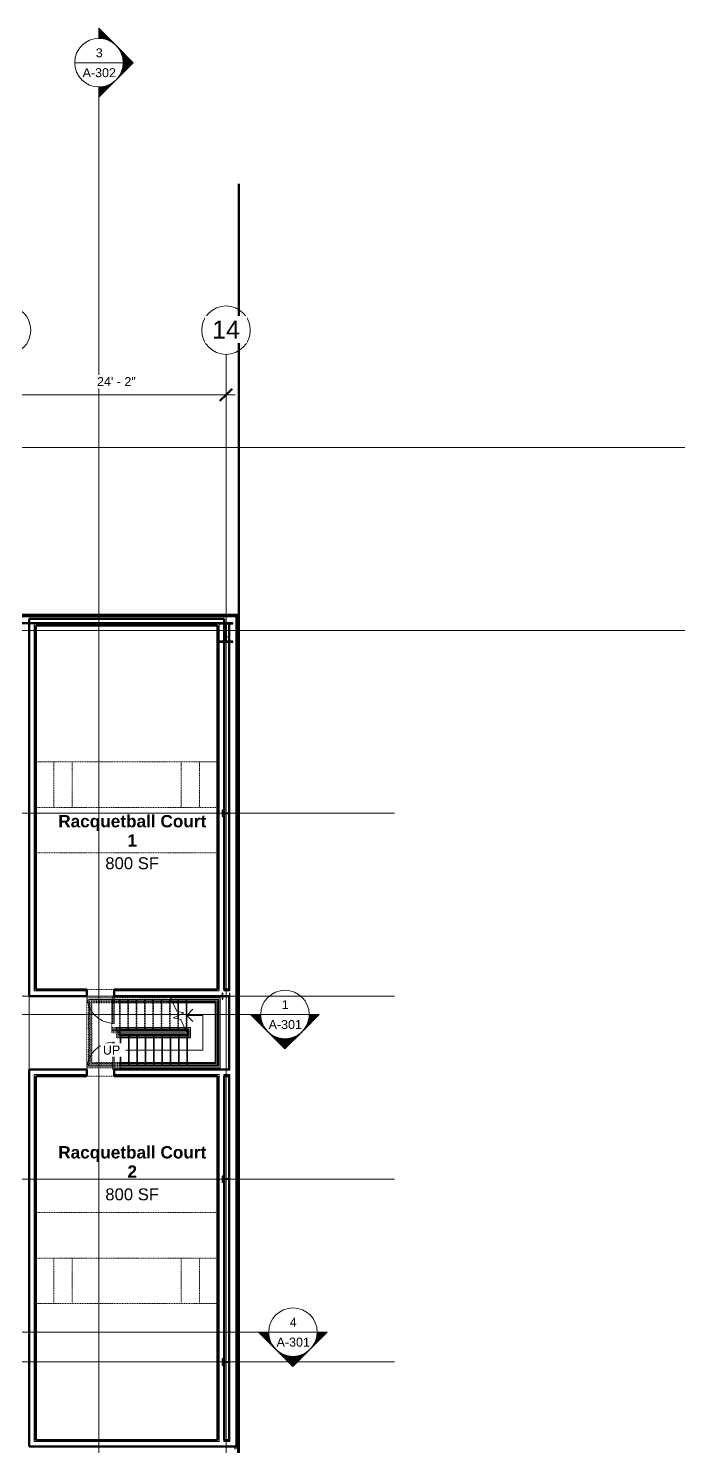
# Model space of a CAD drawing. Header units: inches. Extents: x 21806 to 26875, y -23174 to -20350.
# Drawn here: x 26010 to 26875, y -22220 to -20350 of the extents above; entities that cross this region are included whole.
import ezdxf

# ---------------------------------------------------------------- set-up
doc = ezdxf.new("R2010")
doc.units = ezdxf.units.IN
doc.header["$MEASUREMENT"] = 0
for name, pattern in [('Dash 1_16_', [0.125, 0.0625, -0.0625]), ('Grid Line 1_2_', [0.875, 0.5, -0.125, 0.125, -0.125]), ('Hidden', [0.28125, 0.1875, -0.09375]), ('Overhead 1_16_', [0.101562, 0.0625, -0.039062])]:
    doc.linetypes.add(name, pattern=pattern)
for name, color, linetype, lineweight in [('A-ANNO-DIMS', 211, 'Continuous', 9), ('A-ANNO-DIMS-128', 211, 'Continuous', 9), ('A-DOOR', 31, 'Continuous', 13), ('A-FLOR', 192, 'Continuous', 13), ('A-FLOR-HRAL', 11, 'Continuous', 9), ('A-FLOR-HRAL-MBND', 5, 'Overhead 1_16_', 9), ('A-FUTURE', 90, 'Dash 1_16_', 9), ('A-GLAZ-CWMG', 51, 'Continuous', 9), ('A-PROP-SBCK', 71, 'Hidden', 50), ('A-WALL', 113, 'Continuous', 13), ('A-WALL-PATT', 111, 'Continuous', 50), ('C-BLDG-PADS', 91, 'Continuous', 9), ('G-ANNO-SYMB', 111, 'Continuous', 9), ('L-SITE-WALL', 31, 'Continuous', 13), ('M-AREA-IDEN', 171, 'Continuous', 9), ('S-COLS', 52, 'Continuous', 9), ('S-GRID', 1, 'Continuous', 9), ('S-GRID-IDEN', 1, 'Continuous', 9), ('S-STRS', 31, 'Continuous', 9), ('S-STRS-ANNO', 31, 'Continuous', 9), ('S-STRS-IDEN', 31, 'Continuous', 9), ('S-STRS-MBND', 31, 'Overhead 1_16_', 9)]:
    doc.layers.add(name, color=color, linetype=linetype, lineweight=lineweight)
doc.styles.add('Arial', font='arial.ttf', dxfattribs={"height": 11.802395})
doc.styles.add('Arial_1', font='arial.ttf', dxfattribs={"height": 23.60479})
doc.styles.add('Arial_2', font='arial.ttf', dxfattribs={"height": 15.736527})
doc.styles.add('Arial_B_1', font='arialbd.ttf', dxfattribs={"height": 16.236099})
doc.dimstyles.new('Linear_-_3_32__Arial', dxfattribs={"dimscale": 12, "dimtxt": 12, "dimasz": 1.333333, "dimexe": 1, "dimexo": 0.666667, "dimgap": 0.666667, "dimtad": 1, "dimdec": 0, "dimzin": 1, "dimdsep": 46, "dimlunit": 4, "dimtxsty": 'Arial', "dimblk1": 'OBLIQUE', "dimblk2": 'OBLIQUE', "dimsah": 1, "dimcen": 0.09, "dimdle": 1, "dimazin": 0, "dimtfac": 1, "dimtdec": 4, "dimtix": 1, "dimtmove": 0, "dimatfit": 3, "dimfxl": 1, "dimtvp": 1, "dimtfill": 1, "dimfrac": 2, "dimtolj": 1, "dimtzin": 0, "dimarcsym": 2})
pattern_1 = [(45, (0, 0), (-12.6713535, 12.6713535), []), (45, (0, 19.2), (-12.6713535, 12.6713535), [])]
pattern_2 = [(0, (0, 0), (0, 16), []), (90, (0, 0), (-16, 1e-15), [])]

# ---------------------------------------------------------------- blocks, each defined once
blk = doc.blocks.new('Railing - Railing-908046-First Floor Plan')
at = {"layer": 'A-FLOR-HRAL'}
for p, q in [((26219.8, -21678.1), (26220.3, -21678.1)), ((26219.8, -21678.1), (26220.3, -21678.1)), ((26219.8, -21678.1), (26220.3, -21678.1)), ((26219.8, -21678.1), (26220.3, -21678.1)), ((26219.8, -21678.1), (26220.3, -21678.1)), ((26219.8, -21678.1), (26220.3, -21678.1)), ((26219.8, -21678.1), (26220.3, -21678.1)), ((26220.3, -21678.1), (26220.3, -21677.6))]:
    blk.add_line(p, q, dxfattribs=at)
at = {"layer": 'A-FLOR-HRAL-MBND'}
for p, q in [((26119.8, -21672.1), (26119.8, -21671.1)), ((26220.3, -21671.1), (26119.8, -21671.1)), ((26119.8, -21672.1), (26119.8, -21671.1)), ((26220.3, -21671.1), (26119.8, -21671.1)), ((26119.8, -21672.1), (26119.8, -21671.1)), ((26220.3, -21671.1), (26119.8, -21671.1)), ((26119.8, -21672.1), (26119.8, -21671.1)), ((26220.3, -21671.1), (26119.8, -21671.1)), ((26119.8, -21672.1), (26119.8, -21671.1)), ((26220.3, -21671.1), (26119.8, -21671.1)), ((26119.8, -21672.1), (26119.8, -21671.1)), ((26220.3, -21671.1), (26119.8, -21671.1)), ((26119.8, -21672.1), (26119.8, -21671.1)), ((26220.3, -21671.1), (26119.8, -21671.1)), ((26219.3, -21672.1), (26119.8, -21672.1)), ((26219.3, -21672.1), (26119.8, -21672.1)), ((26219.3, -21672.1), (26119.8, -21672.1)), ((26219.3, -21672.1), (26119.8, -21672.1)), ((26219.3, -21672.1), (26119.8, -21672.1)), ((26219.3, -21672.1), (26119.8, -21672.1)), ((26219.3, -21672.1), (26119.8, -21672.1)), ((26129.3, -21671.1), (26129.3, -21678.1)), ((26130.8, -21671.1), (26129.3, -21671.1)), ((26129.3, -21671.1), (26129.3, -21678.1)), ((26130.8, -21671.1), (26129.3, -21671.1)), ((26129.3, -21671.1), (26129.3, -21678.1)), ((26130.8, -21671.1), (26129.3, -21671.1)), ((26129.3, -21671.1), (26129.3, -21678.1)), ((26130.8, -21671.1), (26129.3, -21671.1)), ((26129.3, -21671.1), (26129.3, -21678.1)), ((26130.8, -21671.1), (26129.3, -21671.1)), ((26129.3, -21671.1), (26129.3, -21678.1)), ((26130.8, -21671.1), (26129.3, -21671.1)), ((26129.3, -21671.1), (26129.3, -21678.1)), ((26130.8, -21671.1), (26129.3, -21671.1)), ((26129.3, -21678.1), (26218.8, -21678.1)), ((26129.3, -21678.1), (26218.8, -21678.1)), ((26129.3, -21678.1), (26218.8, -21678.1)), ((26129.3, -21678.1), (26218.8, -21678.1)), ((26129.3, -21678.1), (26218.8, -21678.1)), ((26129.3, -21678.1), (26218.8, -21678.1)), ((26129.3, -21678.1), (26218.8, -21678.1)), ((26130.3, -21672.1), (26130.3, -21677.1)), ((26217.6, -21672.1), (26130.3, -21672.1)), ((26130.3, -21672.1), (26130.3, -21677.1)), ((26217.6, -21672.1), (26130.3, -21672.1)), ((26130.3, -21672.1), (26130.3, -21677.1)), ((26217.6, -21672.1), (26130.3, -21672.1)), ((26130.3, -21672.1), (26130.3, -21677.1)), ((26217.6, -21672.1), (26130.3, -21672.1)), ((26130.3, -21672.1), (26130.3, -21677.1)), ((26217.6, -21672.1), (26130.3, -21672.1)), ((26130.3, -21672.1), (26130.3, -21677.1)), ((26217.6, -21672.1), (26130.3, -21672.1)), ((26130.3, -21672.1), (26130.3, -21677.1)), ((26217.6, -21672.1), (26130.3, -21672.1)), ((26130.3, -21677.1), (26219.3, -21677.1)), ((26130.3, -21677.1), (26219.3, -21677.1)), ((26130.3, -21677.1), (26219.3, -21677.1)), ((26130.3, -21677.1), (26219.3, -21677.1)), ((26130.3, -21677.1), (26219.3, -21677.1)), ((26130.3, -21677.1), (26219.3, -21677.1)), ((26130.3, -21677.1), (26219.3, -21677.1)), ((26217.1, -21671.1), (26130.8, -21671.1)), ((26217.1, -21671.1), (26130.8, -21671.1)), ((26217.1, -21671.1), (26130.8, -21671.1)), ((26217.1, -21671.1), (26130.8, -21671.1)), ((26217.1, -21671.1), (26130.8, -21671.1)), ((26217.1, -21671.1), (26130.8, -21671.1)), ((26217.1, -21671.1), (26130.8, -21671.1)), ((26218.8, -21678.1), (26220.3, -21678.1)), ((26218.8, -21678.1), (26220.3, -21678.1)), ((26218.8, -21678.1), (26220.3, -21678.1)), ((26218.8, -21678.1), (26220.3, -21678.1)), ((26218.8, -21678.1), (26220.3, -21678.1)), ((26218.8, -21678.1), (26220.3, -21678.1)), ((26218.8, -21678.1), (26220.3, -21678.1)), ((26219.3, -21677.1), (26219.3, -21672.1)), ((26219.3, -21677.1), (26219.3, -21672.1)), ((26219.3, -21677.1), (26219.3, -21672.1)), ((26219.3, -21677.1), (26219.3, -21672.1)), ((26219.3, -21677.1), (26219.3, -21672.1)), ((26219.3, -21677.1), (26219.3, -21672.1)), ((26219.3, -21677.1), (26219.3, -21672.1)), ((26220.3, -21678.1), (26220.3, -21671.1)), ((26220.3, -21678.1), (26220.3, -21671.1)), ((26220.3, -21678.1), (26220.3, -21671.1)), ((26220.3, -21678.1), (26220.3, -21671.1)), ((26220.3, -21678.1), (26220.3, -21671.1)), ((26220.3, -21678.1), (26220.3, -21671.1)), ((26220.3, -21678.1), (26220.3, -21671.1))]:
    blk.add_line(p, q, dxfattribs=at)
blk = doc.blocks.new('Top Rail Type - Top Rail_Internal_-908111-First Floor Plan')
at = {"layer": 'A-FLOR-HRAL', "linetype": 'Overhead 1_16_'}
for p, q in [((26089, -21630.8), (26089, -21718.3)), ((26130.8, -21630.8), (26089, -21630.8)), ((26090.5, -21632.3), (26090.5, -21716.8)), ((26130.8, -21632.3), (26090.5, -21632.3)), ((26119.8, -21632.3), (26119.8, -21630.8)), ((26229.8, -21630.8), (26119.8, -21630.8)), ((26229.8, -21632.3), (26119.8, -21632.3)), ((26198.4, -21630.8), (26130.8, -21630.8)), ((26199.1, -21632.3), (26130.8, -21632.3)), ((26260.5, -21630.8), (26229.8, -21630.8)), ((26259, -21632.3), (26229.8, -21632.3)), ((26259, -21716.8), (26259, -21632.3)), ((26260.5, -21718.3), (26260.5, -21630.8)), ((26090.5, -21716.8), (26119.8, -21716.8)), ((26119.8, -21716.8), (26218.8, -21716.8)), ((26218.8, -21716.8), (26259, -21716.8)), ((26089, -21718.3), (26119.8, -21718.3)), ((26119.8, -21718.3), (26218.8, -21718.3)), ((26218.8, -21718.3), (26260.5, -21718.3))]:
    blk.add_line(p, q, dxfattribs=at)
at = {"layer": 'A-FLOR-HRAL'}
for p, q in [((26198.4, -21630.8), (26199.1, -21632.3)), ((26229.8, -21630.8), (26198.4, -21630.8)), ((26229.8, -21632.3), (26199.1, -21632.3)), ((26260.5, -21630.8), (26229.8, -21630.8)), ((26259, -21632.3), (26229.8, -21632.3)), ((26259, -21716.8), (26259, -21632.3)), ((26260.5, -21718.3), (26260.5, -21630.8)), ((26130.8, -21716.8), (26130.8, -21718.3)), ((26130.8, -21716.8), (26218.8, -21716.8)), ((26218.8, -21716.8), (26259, -21716.8)), ((26130.8, -21718.3), (26218.8, -21718.3)), ((26218.8, -21718.3), (26260.5, -21718.3))]:
    blk.add_line(p, q, dxfattribs=at)
blk = doc.blocks.new('Top Rail Type - Top Rail_Internal_-908134-First Floor Plan')
at = {"layer": 'A-FLOR-HRAL', "linetype": 'Overhead 1_16_'}
for p, q in [((26119.8, -21672.3), (26119.8, -21670.8)), ((26220.5, -21670.8), (26119.8, -21670.8)), ((26219, -21672.3), (26119.8, -21672.3)), ((26130.5, -21671.6), (26129, -21671.6)), ((26129, -21671.6), (26129, -21678.3)), ((26129, -21678.3), (26219.8, -21678.3)), ((26129.8, -21672.3), (26129.8, -21670.8)), ((26217, -21670.8), (26129.8, -21670.8)), ((26217.7, -21672.3), (26129.8, -21672.3)), ((26130.5, -21671.6), (26130.5, -21676.8)), ((26130.5, -21676.8), (26219.8, -21676.8)), ((26219, -21677.6), (26219, -21672.3)), ((26219, -21677.6), (26220.5, -21677.6)), ((26219.8, -21676.8), (26219.8, -21678.3)), ((26220.5, -21677.6), (26220.5, -21670.8))]:
    blk.add_line(p, q, dxfattribs=at)
at = {"layer": 'A-FLOR-HRAL'}
for p, q in [((26130.8, -21676.8), (26130.8, -21678.3)), ((26130.8, -21676.8), (26219.8, -21676.8)), ((26130.8, -21678.3), (26219.8, -21678.3)), ((26217, -21670.8), (26217.7, -21672.3)), ((26220.5, -21670.8), (26217, -21670.8)), ((26219, -21672.3), (26217.7, -21672.3)), ((26219, -21676.8), (26219, -21672.3)), ((26219.8, -21676.8), (26219.8, -21678.3)), ((26219.8, -21677.6), (26220.5, -21677.6)), ((26220.5, -21677.6), (26220.5, -21670.8))]:
    blk.add_line(p, q, dxfattribs=at)
blk = doc.blocks.new('Handrail Type - Handrail_Internal_-908197-First Floor Plan')
at = {"layer": 'A-FLOR-HRAL', "linetype": 'Overhead 1_16_'}
for p, q in [((26092, -21633.8), (26092, -21715.3)), ((26130.8, -21633.8), (26092, -21633.8)), ((26093.5, -21635.3), (26093.5, -21713.8)), ((26130.8, -21635.3), (26093.5, -21635.3)), ((26119.8, -21635.3), (26119.8, -21633.8)), ((26229.8, -21633.8), (26119.8, -21633.8)), ((26229.8, -21635.3), (26119.8, -21635.3)), ((26199.8, -21633.8), (26130.8, -21633.8)), ((26200.5, -21635.3), (26130.8, -21635.3)), ((26257.5, -21633.8), (26229.8, -21633.8)), ((26256, -21635.3), (26229.8, -21635.3)), ((26256, -21713.8), (26256, -21635.3)), ((26257.5, -21715.3), (26257.5, -21633.8)), ((26092, -21715.3), (26119.8, -21715.3)), ((26093.5, -21713.8), (26119.8, -21713.8)), ((26119.8, -21713.8), (26218.8, -21713.8)), ((26119.8, -21715.3), (26218.8, -21715.3)), ((26218.8, -21713.8), (26256, -21713.8)), ((26218.8, -21715.3), (26257.5, -21715.3))]:
    blk.add_line(p, q, dxfattribs=at)
at = {"layer": 'A-FLOR-HRAL'}
for p, q in [((26199.8, -21633.8), (26200.5, -21635.3)), ((26229.8, -21633.8), (26199.8, -21633.8)), ((26229.8, -21635.3), (26200.5, -21635.3)), ((26257.5, -21633.8), (26229.8, -21633.8)), ((26256, -21635.3), (26229.8, -21635.3)), ((26256, -21713.8), (26256, -21635.3)), ((26257.5, -21715.3), (26257.5, -21633.8)), ((26130.8, -21713.8), (26130.8, -21715.3)), ((26130.8, -21713.8), (26218.8, -21713.8)), ((26130.8, -21715.3), (26218.8, -21715.3)), ((26218.8, -21713.8), (26256, -21713.8)), ((26218.8, -21715.3), (26257.5, -21715.3))]:
    blk.add_line(p, q, dxfattribs=at)
blk = doc.blocks.new('Handrail Type - Handrail_Internal_-908220-First Floor Plan')
at = {"layer": 'A-FLOR-HRAL', "linetype": 'Overhead 1_16_'}
for p, q in [((26119.8, -21669.3), (26119.8, -21667.8)), ((26223.5, -21667.8), (26119.8, -21667.8)), ((26222, -21669.3), (26119.8, -21669.3)), ((26126, -21667.8), (26126, -21681.3)), ((26130.8, -21667.8), (26126, -21667.8)), ((26127.5, -21669.3), (26127.5, -21679.8)), ((26130.8, -21669.3), (26127.5, -21669.3)), ((26127.5, -21679.8), (26218.8, -21679.8)), ((26215.6, -21667.8), (26130.8, -21667.8)), ((26216.3, -21669.3), (26130.8, -21669.3)), ((26218.8, -21679.8), (26222, -21679.8)), ((26222, -21679.8), (26222, -21669.3)), ((26223.5, -21681.3), (26223.5, -21667.8)), ((26126, -21681.3), (26218.8, -21681.3)), ((26218.8, -21681.3), (26223.5, -21681.3))]:
    blk.add_line(p, q, dxfattribs=at)
at = {"layer": 'A-FLOR-HRAL'}
for p, q in [((26130.8, -21679.8), (26130.8, -21681.3)), ((26130.8, -21679.8), (26218.8, -21679.8)), ((26215.6, -21667.8), (26216.3, -21669.3)), ((26223.5, -21667.8), (26215.6, -21667.8)), ((26222, -21669.3), (26216.3, -21669.3)), ((26218.8, -21679.8), (26222, -21679.8)), ((26222, -21679.8), (26222, -21669.3)), ((26223.5, -21681.3), (26223.5, -21667.8)), ((26130.8, -21681.3), (26218.8, -21681.3)), ((26218.8, -21681.3), (26223.5, -21681.3))]:
    blk.add_line(p, q, dxfattribs=at)
blk = doc.blocks.new('Single-Flush - 36_ x 80_-910115-First Floor Plan')
at = {"layer": 'A-DOOR', "lineweight": 20}
for p, q in [((16, 4.4), (16, 40.4)), ((18, 40.4), (16, 40.4)), ((18, 4.4), (18, 40.4)), ((18, 4.4), (16, 4.4))]:
    blk.add_line(p, q, dxfattribs=at)
at = {"layer": 'A-DOOR', "lineweight": 9}
blk.add_arc((18, 4.4), 36.1, 93.1789, 180, dxfattribs=at)
blk = doc.blocks.new('Single-Flush - 36_ x 80_-910144-First Floor Plan')
at = {"layer": 'A-DOOR', "lineweight": 20}
for p, q in [((16, -4.4), (16, -40.4)), ((18, -4.4), (16, -4.4)), ((18, -4.4), (18, -40.4)), ((18, -40.4), (16, -40.4))]:
    blk.add_line(p, q, dxfattribs=at)
at = {"layer": 'A-DOOR', "lineweight": 9}
blk.add_arc((18, -4.4), 36.1, 180, 266.8211, dxfattribs=at)
blk = doc.blocks.new('Rectangular Mullion - Profile_Polycarbonate_right-937188-First Floor Plan')
at = {"layer": 'A-GLAZ-CWMG', "lineweight": 20}
for p, q in [((0, 1.141125), (-3.622, 1.141125)), ((-3.622, 1.141125), (-3.622, 0.787125)), ((-3.622, 0.787125), (-3.372, 0.787125)), ((-3.5595, 0.849625), (-3.5595, 1.078625)), ((-3.5595, 1.078625), (-0.0625, 1.078625)), ((-3.372, 0.849625), (-3.5595, 0.849625)), ((-3.372, 0.787125), (-3.372, 0.849625)), ((-0.0625, 1.078625), (-0.0625, -0.922375)), ((0, -0.984875), (0, 1.141125)), ((-2.7715, -0.859875), (-2.834, -0.859875)), ((-2.834, -0.859875), (-2.834, -0.984875)), ((-2.834, -0.984875), (0, -0.984875)), ((-2.7715, -0.922375), (-2.7715, -0.859875)), ((-0.0625, -0.922375), (-2.7715, -0.922375))]:
    blk.add_line(p, q, dxfattribs=at)
blk = doc.blocks.new('Grid - Grid Head - Circle-14747-First Floor Plan')
at = {"layer": 'S-GRID-IDEN'}
blk.add_circle((0, 0), 0.25, dxfattribs=at)
blk = doc.blocks.new('Section - Section Head - Filled-1526-First Floor Plan')
at = {"layer": 'G-ANNO-SYMB'}
h = blk.add_hatch(color=256, dxfattribs=at)
edge = h.paths.add_edge_path(flags=0)
edge.add_line((-0.427, 0.177), (-0.25, 0.354))
edge.add_line((-0.25, 0.354), (-0.25, 0.25))
edge.add_arc((-0.25, 0), 0.25, 90, 135)
h = blk.add_hatch(color=256, dxfattribs=at)
edge = h.paths.add_edge_path(flags=0)
edge.add_arc((-0.25, 0), 0.25, 45, 90)
edge.add_line((-0.25, 0.25), (-0.25, 0.354))
edge.add_line((-0.25, 0.354), (-0.073, 0.177))
h = blk.add_hatch(color=256, dxfattribs=at)
edge = h.paths.add_edge_path(flags=0)
edge.add_arc((-0.25, 0), 0.25, 137.9216, 180)
edge.add_line((-0.5, 0), (-0.604, 0))
edge.add_line((-0.604, 0), (-0.436, 0.168))
h = blk.add_hatch(color=256, dxfattribs=at)
edge = h.paths.add_edge_path(flags=0)
edge.add_line((-0.064, 0.168), (0.104, 0))
edge.add_line((0.104, 0), (0, 0))
edge.add_arc((-0.25, 0), 0.25, 0, 42.0784)
for p, q in [((-0.25, 0.354), (-0.604, 0)), ((-0.25, 0.354), (-0.427, 0.177)), ((-0.25, 0.354), (0.104, 0)), ((-0.25, 0.25), (-0.25, 0.354)), ((-0.073, 0.177), (-0.25, 0.354)), ((-0.25, 0.354), (-0.25, 0.25)), ((-0.436, 0.168), (-0.604, 0)), ((0.104, 0), (-0.064, 0.168)), ((-0.604, 0), (-0.5, 0)), ((0, 0), (0.104, 0)), ((-0.5, 0), (-0.604, 0)), ((0, 0), (0.104, 0))]:
    blk.add_line(p, q, dxfattribs=at)
for start, end in [(360, 180), (137.9216, 180), (90, 135), (45, 90), (0, 42.0784), (180, 360)]:
    blk.add_arc((-0.25, 0), 0.25, start, end, dxfattribs=at)
blk = doc.blocks.new('DIMBLOCK13-First Floor Plan')
at = {"layer": 'A-ANNO-DIMS-128', "lineweight": 50}
for p, q in [((25980.9, -20833.2), (25972.9, -20841.2)), ((25980.9, -20833.2), (25988.9, -20825.2)), ((26270.4, -20833.2), (26262.4, -20841.2)), ((26270.4, -20833.2), (26278.4, -20825.2))]:
    blk.add_line(p, q, dxfattribs=at)
at = {"layer": 'A-ANNO-DIMS-128'}
for p, q in [((25980.9, -20829.8), (25980.9, -20845.2)), ((25980.9, -20833.2), (25980.9, -20829.8)), ((25980.9, -20833.2), (26282.4, -20833.2)), ((26270.4, -20829.8), (26270.4, -20845.2)), ((26270.4, -20833.2), (26270.4, -20829.8))]:
    blk.add_line(p, q, dxfattribs=at)
at = {"layer": 'A-ANNO-DIMS-128', "color": 0, "insert": (26100.2, -20809.8), "char_height": 11.8, "width": 61.145, "attachment_point": 1, "line_spacing_factor": 0.938532, "style": 'Arial', "bg_fill": 3, "box_fill_scale": 1.25, "bg_fill_color": 0, "bg_fill_transparency": 0}
blk.add_mtext('24\' - 2"', dxfattribs=at)
blk = doc.blocks.new('_Oblique')
at = {"color": 0, "linetype": 'ByBlock', "lineweight": -2}
blk.add_line((-0.5, -0.5), (0.5, 0.5), dxfattribs=at)

msp = doc.modelspace()

# ---------------------------------------------------------------- hatches: boundary and pattern name
at = {"layer": 'A-WALL-PATT', "lineweight": 9}
h = msp.add_hatch(dxfattribs=at)
h.set_pattern_fill('FP_12', color=256, style=0, pattern_type=2)
h.set_pattern_definition(pattern_2)
h.paths.add_polyline_path([(26283.3, -21125.8), (26283.3, -21124.8), (25981, -21124.8), (25981, -21125.8), (26277.4, -21125.8)], flags=0)
h = msp.add_hatch(dxfattribs=at)
h.set_pattern_fill('FP_12', color=256, style=0, pattern_type=2)
h.set_pattern_definition(pattern_2)
h.paths.add_polyline_path([(26284.3, -22220.4), (26284.3, -21124.8), (26283.3, -21124.8), (26283.3, -22220.4)], flags=0)
at = {"layer": 'S-COLS'}
h = msp.add_hatch(dxfattribs=at)
h.set_pattern_fill('FP_1', color=256, style=0, pattern_type=2)
h.set_pattern_definition(pattern_1)
h.paths.add_polyline_path([(26279.4, -21135.1), (26279.4, -21133.8), (26261.4, -21133.8), (26261.4, -21135.1), (26277.4, -21135.1)], flags=0)
h = msp.add_hatch(dxfattribs=at)
h.set_pattern_fill('FP_1', color=256, style=0, pattern_type=2)
h.set_pattern_definition(pattern_1)
h.paths.add_polyline_path([(26271, -21158), (26271, -21135.1), (26269.8, -21135.1), (26269.8, -21158)], flags=0)
h = msp.add_hatch(dxfattribs=at)
h.set_pattern_fill('FP_1', color=256, style=0, pattern_type=2)
h.set_pattern_definition(pattern_1)
h.paths.add_polyline_path([(26279.4, -21159.3), (26279.4, -21158), (26261.4, -21158), (26261.4, -21159.3)], flags=0)
h = msp.add_hatch(dxfattribs=at)
h.set_pattern_fill('FP_1', color=256, style=0, pattern_type=2)
h.set_pattern_definition(pattern_1)
h.paths.add_polyline_path([(26265.5, -21389), (26266, -21389), (26266, -21385.9), (26266.2, -21385.4), (26266.6, -21385.2), (26274.1, -21385.2), (26274.6, -21385.4), (26274.8, -21385.9), (26274.8, -21389), (26275.3, -21389), (26275.3, -21381.1), (26274.8, -21381.1), (26274.8, -21384.2), (26274.6, -21384.7), (26274.1, -21384.9), (26266.6, -21384.9), (26266.2, -21384.7), (26266, -21384.2), (26266, -21381.1), (26265.5, -21381.1)], flags=0)
h = msp.add_hatch(dxfattribs=at)
h.set_pattern_fill('FP_1', color=256, style=0, pattern_type=2)
h.set_pattern_definition(pattern_1)
h.paths.add_polyline_path([(26266, -21630.3), (26266, -21627.1), (26266.2, -21626.6), (26266.6, -21626.4), (26274.1, -21626.4), (26274.6, -21626.6), (26274.8, -21627.1), (26274.8, -21630.3), (26275.3, -21630.3), (26275.3, -21622.3), (26274.8, -21622.3), (26274.8, -21625.5), (26274.6, -21626), (26274.1, -21626.2), (26266.6, -21626.2), (26266.2, -21626), (26266, -21625.5), (26266, -21622.3), (26265.5, -21622.3), (26265.5, -21630.3)], flags=0)
h = msp.add_hatch(dxfattribs=at)
h.set_pattern_fill('FP_1', color=256, style=0, pattern_type=2)
h.set_pattern_definition(pattern_1)
h.paths.add_polyline_path([(26275.3, -21871.5), (26275.3, -21863.6), (26274.8, -21863.6), (26274.8, -21866.7), (26274.6, -21867.2), (26274.1, -21867.4), (26266.6, -21867.4), (26266.2, -21867.2), (26266, -21866.7), (26266, -21863.6), (26265.5, -21863.6), (26265.5, -21871.5), (26266, -21871.5), (26266, -21868.4), (26266.2, -21867.9), (26266.6, -21867.7), (26274.1, -21867.7), (26274.6, -21867.9), (26274.8, -21868.4), (26274.8, -21871.5)], flags=0)
h = msp.add_hatch(dxfattribs=at)
h.set_pattern_fill('FP_1', color=256, style=0, pattern_type=2)
h.set_pattern_definition(pattern_1)
h.paths.add_polyline_path([(26275.3, -22112.8), (26275.3, -22104.8), (26274.8, -22104.8), (26274.8, -22108), (26274.6, -22108.5), (26274.1, -22108.7), (26266.6, -22108.7), (26266.2, -22108.5), (26266, -22108), (26266, -22104.8), (26265.5, -22104.8), (26265.5, -22112.8), (26266, -22112.8), (26266, -22109.6), (26266.2, -22109.1), (26266.6, -22108.9), (26274.1, -22108.9), (26274.6, -22109.1), (26274.8, -22109.6), (26274.8, -22112.8)], flags=0)

# ---------------------------------------------------------------- linework, layer by layer
at = {"layer": 'A-FLOR'}
msp.add_line((26010.6, -21722.9), (26010.6, -21626.2), dxfattribs=at)
at = {"layer": 'A-FUTURE'}
for p, q in [((26019.4, -21317.4), (26259.4, -21317.4)), ((26043.4, -21317.4), (26043.4, -21377.4)), ((26067.4, -21317.4), (26067.4, -21377.4)), ((26211.4, -21317.4), (26211.4, -21377.4)), ((26235.4, -21317.4), (26235.4, -21377.4)), ((26259.4, -21377.4), (26019.4, -21377.4)), ((26259.4, -21437.4), (26019.4, -21437.4)), ((26123, -21617.4), (26087, -21617.4)), ((26123, -21731.7), (26087, -21731.7)), ((26259.4, -21911.7), (26019.4, -21911.7)), ((26259.4, -21971.7), (26019.4, -21971.7)), ((26043.4, -22031.7), (26043.4, -21971.7)), ((26067.4, -22031.7), (26067.4, -21971.7)), ((26211.4, -22031.7), (26211.4, -21971.7)), ((26235.4, -22031.7), (26235.4, -21971.7)), ((26019.4, -22031.7), (26259.4, -22031.7))]:
    msp.add_line(p, q, dxfattribs=at)
at = {"layer": 'A-PROP-SBCK'}
msp.add_line((26287.5, -20555), (26287.5, -23034), dxfattribs=at)
at = {"layer": 'A-WALL'}
for p, q in [((25981, -21124.8), (26284.3, -21124.8)), ((25981, -21125.8), (26283.3, -21125.8)), ((25981, -21133.8), (26275.3, -21133.8)), ((26011.4, -21625.4), (26011.4, -21129.4)), ((26267.4, -21129.4), (26011.4, -21129.4)), ((26017.4, -21619.4), (26017.4, -21135.4)), ((26261.4, -21135.4), (26017.4, -21135.4)), ((26261.4, -21135.4), (26261.4, -21619.4)), ((26267.4, -21129.4), (26267.4, -21619.4)), ((26275.3, -21619.4), (26275.3, -21133.8)), ((26283.3, -22220.4), (26283.3, -21125.8)), ((26284.3, -22220.4), (26284.3, -21124.8)), ((26017.4, -21619.4), (26087, -21619.4)), ((26123, -21619.4), (26261.4, -21619.4)), ((26267.4, -21619.4), (26275.3, -21619.4)), ((26268.1, -21619.4), (26268.1, -21617.4)), ((26274.6, -21619.4), (26274.6, -21617.4)), ((26011.4, -21625.4), (26087, -21625.4)), ((26123, -21625.4), (26275.3, -21625.4)), ((26275.3, -21626.2), (26274.6, -21626.2)), ((26275.3, -21722.9), (26275.3, -21625.4)), ((26011.4, -21723.7), (26087, -21723.7)), ((26011.4, -21723.7), (26011.4, -22219.7)), ((26017.4, -21729.7), (26087, -21729.7)), ((26017.4, -21729.7), (26017.4, -22213.7)), ((26123, -21723.7), (26275.3, -21723.7)), ((26123, -21729.7), (26261.4, -21729.7)), ((26261.4, -22213.7), (26261.4, -21729.7)), ((26267.4, -21729.7), (26275.3, -21729.7)), ((26267.4, -22213.7), (26267.4, -21729.7)), ((26268.1, -21731.7), (26268.1, -21729.7)), ((26275.3, -21722.9), (26274.6, -21722.9)), ((26274.6, -21731.7), (26274.6, -21729.7)), ((26275.3, -21723.7), (26275.3, -21722.9)), ((26275.3, -22213.7), (26275.3, -21729.7)), ((26275.3, -22219.7), (26011.4, -22219.7)), ((26261.4, -22213.7), (26017.4, -22213.7)), ((26275.3, -22213.7), (26267.4, -22213.7)), ((26268.1, -22211.7), (26268.1, -22213.7)), ((26274.6, -22213.7), (26274.6, -22211.7)), ((26275.3, -22220.4), (26275.3, -22219.7))]:
    msp.add_line(p, q, dxfattribs=at)
at = {"layer": 'A-WALL', "lineweight": 50}
for p, q in [((26010.6, -21128.7), (26010.6, -21626.2)), ((26268.1, -21128.7), (26010.6, -21128.7)), ((26019.4, -21617.4), (26019.4, -21137.4)), ((26019.4, -21137.4), (26259.4, -21137.4)), ((26259.4, -21137.4), (26259.4, -21617.4)), ((26268.1, -21617.4), (26268.1, -21128.7)), ((26087, -21617.4), (26019.4, -21617.4)), ((26087, -21626.2), (26087, -21617.4)), ((26259.4, -21617.4), (26123, -21617.4)), ((26123, -21617.4), (26123, -21626.2)), ((26274.6, -21617.4), (26268.1, -21617.4)), ((26010.6, -21626.2), (26087, -21626.2)), ((26123, -21626.2), (26274.6, -21626.2)), ((26087, -21722.9), (26010.6, -21722.9)), ((26010.6, -21722.9), (26010.6, -22220.4)), ((26019.4, -21731.7), (26087, -21731.7)), ((26019.4, -22211.7), (26019.4, -21731.7)), ((26087, -21731.7), (26087, -21722.9)), ((26274.6, -21722.9), (26123, -21722.9)), ((26123, -21722.9), (26123, -21731.7)), ((26123, -21731.7), (26259.4, -21731.7)), ((26259.4, -21731.7), (26259.4, -22211.7)), ((26268.1, -21731.7), (26274.6, -21731.7)), ((26268.1, -22211.7), (26268.1, -21731.7)), ((26010.6, -22220.4), (26274.6, -22220.4)), ((26259.4, -22211.7), (26019.4, -22211.7)), ((26274.6, -22211.7), (26268.1, -22211.7))]:
    msp.add_line(p, q, dxfattribs=at)
at = {"layer": 'C-BLDG-PADS'}
msp.add_line((26285.4, -22687.9), (26285.4, -22220.4), dxfattribs=at)
at = {"layer": 'G-ANNO-SYMB'}
for p, q in [((26070.8, -20395.1), (26134.8, -20395.1)), ((26316.2, -21650.5), (21817.6, -21650.5)), ((26316.2, -21650.5), (26380.2, -21650.5)), ((26326.7, -22069.4), (21851, -22069.4)), ((26326.7, -22069.4), (26390.7, -22069.4))]:
    msp.add_line(p, q, dxfattribs=at)
at = {"layer": 'L-SITE-WALL', "lineweight": 50}
for p, q in [((26285.8, -21123.3), (25981, -21123.3)), ((25981, -21134.4), (26274.6, -21134.4)), ((26274.6, -21134.4), (26274.6, -21617.4)), ((26285.8, -22220.4), (26285.8, -21123.3)), ((26274.6, -21626.2), (26274.6, -21722.9)), ((26274.6, -21731.7), (26274.6, -22211.7)), ((26274.6, -22220.4), (26285.8, -22220.4))]:
    msp.add_line(p, q, dxfattribs=at)
at = {"layer": 'S-COLS', "lineweight": 30}
for p, q in [((26261.4, -21133.8), (26261.4, -21135.1)), ((26279.4, -21133.8), (26261.4, -21133.8)), ((26261.4, -21135.1), (26279.4, -21135.1)), ((26269.8, -21135.1), (26269.8, -21158)), ((26271, -21135.1), (26269.8, -21135.1)), ((26271, -21158), (26271, -21135.1)), ((26279.4, -21135.1), (26279.4, -21133.8)), ((26261.4, -21158), (26261.4, -21159.3)), ((26279.4, -21158), (26261.4, -21158)), ((26261.4, -21159.3), (26279.4, -21159.3)), ((26269.8, -21158), (26271, -21158)), ((26279.4, -21159.3), (26279.4, -21158)), ((26266, -21381.1), (26265.5, -21381.1)), ((26265.5, -21381.1), (26265.5, -21389)), ((26265.5, -21389), (26266, -21389)), ((26266, -21384.2), (26266, -21381.1)), ((26266, -21389), (26266, -21385.9)), ((26274.1, -21384.9), (26266.6, -21384.9)), ((26266.6, -21385.2), (26274.1, -21385.2)), ((26275.3, -21381.1), (26274.8, -21381.1)), ((26274.8, -21381.1), (26274.8, -21384.2)), ((26274.8, -21385.9), (26274.8, -21389)), ((26274.8, -21389), (26275.3, -21389)), ((26275.3, -21389), (26275.3, -21381.1)), ((26266, -21622.3), (26265.5, -21622.3)), ((26265.5, -21622.3), (26265.5, -21630.3)), ((26266, -21625.5), (26266, -21622.3)), ((26275.3, -21622.3), (26274.8, -21622.3)), ((26274.8, -21622.3), (26274.8, -21625.5)), ((26275.3, -21630.3), (26275.3, -21622.3)), ((26265.5, -21630.3), (26266, -21630.3)), ((26266, -21630.3), (26266, -21627.1)), ((26274.1, -21626.2), (26266.6, -21626.2)), ((26266.6, -21626.4), (26274.1, -21626.4)), ((26274.8, -21627.1), (26274.8, -21630.3)), ((26274.8, -21630.3), (26275.3, -21630.3)), ((26266, -21863.6), (26265.5, -21863.6)), ((26265.5, -21863.6), (26265.5, -21871.5)), ((26266, -21866.7), (26266, -21863.6)), ((26275.3, -21863.6), (26274.8, -21863.6)), ((26274.8, -21863.6), (26274.8, -21866.7)), ((26275.3, -21871.5), (26275.3, -21863.6)), ((26265.5, -21871.5), (26266, -21871.5)), ((26266, -21871.5), (26266, -21868.4)), ((26274.1, -21867.4), (26266.6, -21867.4)), ((26266.6, -21867.7), (26274.1, -21867.7)), ((26274.8, -21868.4), (26274.8, -21871.5)), ((26274.8, -21871.5), (26275.3, -21871.5)), ((26266, -22104.8), (26265.5, -22104.8)), ((26265.5, -22104.8), (26265.5, -22112.8)), ((26266, -22108), (26266, -22104.8)), ((26266, -22112.8), (26266, -22109.6)), ((26274.1, -22108.7), (26266.6, -22108.7)), ((26266.6, -22108.9), (26274.1, -22108.9)), ((26275.3, -22104.8), (26274.8, -22104.8)), ((26274.8, -22104.8), (26274.8, -22108)), ((26274.8, -22109.6), (26274.8, -22112.8)), ((26275.3, -22112.8), (26275.3, -22104.8)), ((26265.5, -22112.8), (26266, -22112.8)), ((26274.8, -22112.8), (26275.3, -22112.8))]:
    msp.add_line(p, q, dxfattribs=at)
at = {"layer": 'S-COLS'}
for p, q in [((26268.1, -21152.5), (26269.8, -21152.5)), ((26271, -21152.5), (26274.6, -21152.5))]:
    msp.add_line(p, q, dxfattribs=at)
at = {"layer": 'S-COLS', "lineweight": 30}
for centre, start, end in [((26266.6, -21384.2), 180, 270), ((26266.6, -21385.9), 90, 180), ((26274.1, -21384.2), 270, 0), ((26274.1, -21385.9), 0, 90), ((26266.6, -21625.5), 180, 270), ((26266.6, -21627.1), 90, 180), ((26274.1, -21625.5), 270, 0), ((26274.1, -21627.1), 0, 90), ((26266.6, -21866.7), 180, 270), ((26274.1, -21866.7), 270, 0), ((26266.6, -21868.4), 90, 180), ((26274.1, -21868.4), 0, 90), ((26266.6, -22108), 180, 270), ((26266.6, -22109.6), 90, 180), ((26274.1, -22108), 270, 0), ((26274.1, -22109.6), 0, 90)]:
    msp.add_arc(centre, 0.691, start, end, dxfattribs=at)
at = {"layer": 'S-GRID', "linetype": 'Grid Line 1_2_'}
for p, q in [((26270.4, -23162.9), (26270.4, -20779.9)), ((26875.5, -20902.6), (22016.4, -20902.6)), ((26875.5, -21143.8), (22016.4, -21143.8)), ((26492.8, -21385.1), (22016.4, -21385.1)), ((26492.8, -21626.3), (22016.4, -21626.3)), ((26492.8, -21867.6), (22016.4, -21867.6)), ((26492.8, -22108.8), (22016.4, -22108.8))]:
    msp.add_line(p, q, dxfattribs=at)
at = {"layer": 'S-STRS'}
for p, q in [((26227.5, -21628.6), (26197.3, -21628.6)), ((26207.8, -21630.6), (26198.2, -21630.6)), ((26218.8, -21630.6), (26207.8, -21630.6)), ((26207.8, -21630.8), (26207.8, -21630.6)), ((26207.8, -21633.8), (26207.8, -21632.3)), ((26207.8, -21646.7), (26207.8, -21635.3)), ((26227.5, -21630.6), (26218.8, -21630.6)), ((26218.8, -21630.8), (26218.8, -21630.6)), ((26218.8, -21633.8), (26218.8, -21632.3)), ((26218.8, -21667.8), (26218.8, -21635.3)), ((26262.8, -21628.6), (26227.5, -21628.6)), ((26260.8, -21630.6), (26227.5, -21630.6)), ((26260.8, -21718.6), (26260.8, -21630.6)), ((26262.8, -21720.6), (26262.8, -21628.6)), ((26207.8, -21656.3), (26207.8, -21651.7)), ((26130.8, -21674.6), (26130.8, -21676.6)), ((26130.8, -21674.6), (26216.8, -21674.6)), ((26130.8, -21676.6), (26141.8, -21676.6)), ((26130.8, -21676.6), (26130.8, -21676.8)), ((26130.8, -21678.3), (26130.8, -21679.8)), ((26141.8, -21676.6), (26152.8, -21676.6)), ((26141.8, -21676.6), (26141.8, -21676.8)), ((26141.8, -21678.3), (26141.8, -21679.8)), ((26152.8, -21676.6), (26163.8, -21676.6)), ((26152.8, -21676.6), (26152.8, -21676.8)), ((26152.8, -21678.3), (26152.8, -21679.8)), ((26163.8, -21676.6), (26174.8, -21676.6)), ((26163.8, -21676.6), (26163.8, -21676.8)), ((26163.8, -21678.3), (26163.8, -21679.8)), ((26174.8, -21676.6), (26185.8, -21676.6)), ((26174.8, -21676.6), (26174.8, -21676.8)), ((26174.8, -21678.3), (26174.8, -21679.8)), ((26185.8, -21676.6), (26196.8, -21676.6)), ((26185.8, -21676.6), (26185.8, -21676.8)), ((26185.8, -21678.3), (26185.8, -21679.8)), ((26196.8, -21676.6), (26207.8, -21676.6)), ((26196.8, -21676.6), (26196.8, -21676.8)), ((26196.8, -21678.3), (26196.8, -21679.8)), ((26207.8, -21676.6), (26216.8, -21676.6)), ((26207.8, -21676.6), (26207.8, -21676.8)), ((26207.8, -21678.3), (26207.8, -21679.8)), ((26216.8, -21676.6), (26218.8, -21676.6)), ((26218.8, -21672.6), (26217.8, -21672.6)), ((26218.8, -21670.8), (26218.8, -21669.3)), ((26218.8, -21672.6), (26218.8, -21672.3)), ((26218.8, -21674.6), (26218.8, -21672.6)), ((26218.8, -21674.6), (26218.8, -21676.6)), ((26218.8, -21676.6), (26218.8, -21676.8)), ((26218.8, -21678.3), (26218.8, -21679.8)), ((26130.8, -21681.3), (26130.8, -21713.8)), ((26141.8, -21681.3), (26141.8, -21713.8)), ((26152.8, -21681.3), (26152.8, -21713.8)), ((26163.8, -21681.3), (26163.8, -21713.8)), ((26174.8, -21681.3), (26174.8, -21713.8)), ((26185.8, -21681.3), (26185.8, -21713.8)), ((26196.8, -21681.3), (26196.8, -21713.8)), ((26207.8, -21681.3), (26207.8, -21713.8)), ((26218.8, -21681.3), (26218.8, -21713.8)), ((26130.8, -21715.3), (26130.8, -21716.8)), ((26141.8, -21715.3), (26141.8, -21716.8)), ((26152.8, -21715.3), (26152.8, -21716.8)), ((26163.8, -21715.3), (26163.8, -21716.8)), ((26174.8, -21715.3), (26174.8, -21716.8)), ((26185.8, -21715.3), (26185.8, -21716.8)), ((26196.8, -21715.3), (26196.8, -21716.8)), ((26207.8, -21715.3), (26207.8, -21716.8)), ((26218.8, -21715.3), (26218.8, -21716.8)), ((26130.8, -21718.3), (26130.8, -21718.6)), ((26130.8, -21718.6), (26130.8, -21720.6)), ((26130.8, -21718.6), (26141.8, -21718.6)), ((26130.8, -21720.6), (26221, -21720.6)), ((26141.8, -21718.3), (26141.8, -21718.6)), ((26141.8, -21718.6), (26152.8, -21718.6)), ((26152.8, -21718.3), (26152.8, -21718.6)), ((26152.8, -21718.6), (26163.8, -21718.6)), ((26163.8, -21718.3), (26163.8, -21718.6)), ((26163.8, -21718.6), (26174.8, -21718.6)), ((26174.8, -21718.3), (26174.8, -21718.6)), ((26174.8, -21718.6), (26185.8, -21718.6)), ((26185.8, -21718.3), (26185.8, -21718.6)), ((26185.8, -21718.6), (26196.8, -21718.6)), ((26196.8, -21718.3), (26196.8, -21718.6)), ((26196.8, -21718.6), (26207.8, -21718.6)), ((26207.8, -21718.3), (26207.8, -21718.6)), ((26207.8, -21718.6), (26218.8, -21718.6)), ((26218.8, -21718.3), (26218.8, -21718.6)), ((26218.8, -21718.6), (26221, -21718.6)), ((26221, -21718.6), (26260.8, -21718.6)), ((26221, -21720.6), (26262.8, -21720.6))]:
    msp.add_line(p, q, dxfattribs=at)
at = {"layer": 'S-STRS', "linetype": 'Overhead 1_16_'}
for p, q in [((26206.8, -21630.8), (26206.8, -21630.6)), ((26206.8, -21633.8), (26206.8, -21632.3)), ((26206.8, -21646.4), (26206.8, -21635.3)), ((26217.8, -21630.8), (26217.8, -21630.6)), ((26217.8, -21633.8), (26217.8, -21632.3)), ((26217.8, -21667.8), (26217.8, -21635.3)), ((26206.8, -21656.1), (26206.8, -21652.1)), ((26131.8, -21676.6), (26131.8, -21676.8)), ((26131.8, -21678.3), (26131.8, -21679.8)), ((26142.8, -21676.6), (26142.8, -21676.8)), ((26142.8, -21678.3), (26142.8, -21679.8)), ((26153.8, -21676.6), (26153.8, -21676.8)), ((26153.8, -21678.3), (26153.8, -21679.8)), ((26164.8, -21676.6), (26164.8, -21676.8)), ((26164.8, -21678.3), (26164.8, -21679.8)), ((26175.8, -21676.6), (26175.8, -21676.8)), ((26175.8, -21678.3), (26175.8, -21679.8)), ((26186.8, -21676.6), (26186.8, -21676.8)), ((26186.8, -21678.3), (26186.8, -21679.8)), ((26197.8, -21676.6), (26197.8, -21676.8)), ((26197.8, -21678.3), (26197.8, -21679.8)), ((26208.8, -21676.6), (26208.8, -21676.8)), ((26208.8, -21678.3), (26208.8, -21679.8)), ((26217.8, -21670.8), (26217.8, -21669.3)), ((26217.8, -21672.4), (26217.8, -21672.3)), ((26219.8, -21678.3), (26219.8, -21679.8)), ((26131.8, -21681.3), (26131.8, -21713.8)), ((26142.8, -21681.3), (26142.8, -21713.8)), ((26153.8, -21681.3), (26153.8, -21713.8)), ((26164.8, -21681.3), (26164.8, -21713.8)), ((26175.8, -21681.3), (26175.8, -21713.8)), ((26186.8, -21681.3), (26186.8, -21713.8)), ((26197.8, -21681.3), (26197.8, -21713.8)), ((26208.8, -21681.3), (26208.8, -21713.8)), ((26219.8, -21681.3), (26219.8, -21713.8)), ((26131.8, -21715.3), (26131.8, -21716.8)), ((26142.8, -21715.3), (26142.8, -21716.8)), ((26153.8, -21715.3), (26153.8, -21716.8)), ((26164.8, -21715.3), (26164.8, -21716.8)), ((26175.8, -21715.3), (26175.8, -21716.8)), ((26186.8, -21715.3), (26186.8, -21716.8)), ((26197.8, -21715.3), (26197.8, -21716.8)), ((26208.8, -21715.3), (26208.8, -21716.8)), ((26219.8, -21715.3), (26219.8, -21716.8)), ((26131.8, -21718.3), (26131.8, -21718.6)), ((26142.8, -21718.3), (26142.8, -21718.6)), ((26153.8, -21718.3), (26153.8, -21718.6)), ((26164.8, -21718.3), (26164.8, -21718.6)), ((26175.8, -21718.3), (26175.8, -21718.6)), ((26186.8, -21718.3), (26186.8, -21718.6)), ((26197.8, -21718.3), (26197.8, -21718.6)), ((26208.8, -21718.3), (26208.8, -21718.6)), ((26219.8, -21718.3), (26219.8, -21718.6))]:
    msp.add_line(p, q, dxfattribs=at)
at = {"layer": 'S-STRS-ANNO'}
for p, q in [((26218.8, -21651.6), (26226.8, -21643.6)), ((26239.8, -21651.6), (26218.8, -21651.6)), ((26218.8, -21651.6), (26226.8, -21659.6)), ((26239.8, -21697.6), (26239.8, -21651.6)), ((26130.8, -21697.6), (26141.8, -21697.6)), ((26141.8, -21697.6), (26152.8, -21697.6)), ((26152.8, -21697.6), (26163.8, -21697.6)), ((26163.8, -21697.6), (26174.8, -21697.6)), ((26174.8, -21697.6), (26185.8, -21697.6)), ((26185.8, -21697.6), (26196.8, -21697.6)), ((26196.8, -21697.6), (26207.8, -21697.6)), ((26207.8, -21697.6), (26218.8, -21697.6)), ((26218.8, -21697.6), (26239.8, -21697.6))]:
    msp.add_line(p, q, dxfattribs=at)
at = {"layer": 'S-STRS-MBND'}
for p, q in [((26086.8, -21628.6), (26086.8, -21720.6)), ((26128.5, -21628.6), (26086.8, -21628.6)), ((26088.8, -21630.6), (26088.8, -21718.6)), ((26128.5, -21630.6), (26088.8, -21630.6)), ((26119.8, -21628.6), (26119.8, -21630.6)), ((26227.5, -21628.6), (26119.8, -21628.6)), ((26227.5, -21630.6), (26119.8, -21630.6)), ((26119.8, -21672.6), (26119.8, -21630.6)), ((26197.3, -21628.6), (26128.5, -21628.6)), ((26198.2, -21630.6), (26128.5, -21630.6)), ((26129.8, -21672.6), (26129.8, -21630.6)), ((26129.8, -21672.6), (26129.8, -21630.6)), ((26130.8, -21672.6), (26130.8, -21630.6)), ((26130.8, -21672.6), (26130.8, -21630.6)), ((26140.8, -21672.6), (26140.8, -21630.6)), ((26140.8, -21672.6), (26140.8, -21630.6)), ((26141.8, -21672.6), (26141.8, -21630.6)), ((26141.8, -21672.6), (26141.8, -21630.6)), ((26151.8, -21672.6), (26151.8, -21630.6)), ((26151.8, -21672.6), (26151.8, -21630.6)), ((26152.8, -21672.6), (26152.8, -21630.6)), ((26152.8, -21672.6), (26152.8, -21630.6)), ((26162.8, -21672.6), (26162.8, -21630.6)), ((26162.8, -21672.6), (26162.8, -21630.6)), ((26163.8, -21672.6), (26163.8, -21630.6)), ((26163.8, -21672.6), (26163.8, -21630.6)), ((26173.8, -21672.6), (26173.8, -21630.6)), ((26173.8, -21672.6), (26173.8, -21630.6)), ((26174.8, -21672.6), (26174.8, -21630.6)), ((26174.8, -21672.6), (26174.8, -21630.6)), ((26184.8, -21672.6), (26184.8, -21630.6)), ((26184.8, -21672.6), (26184.8, -21630.6)), ((26185.8, -21672.6), (26185.8, -21630.6)), ((26185.8, -21672.6), (26185.8, -21630.6)), ((26195.8, -21672.6), (26195.8, -21630.6)), ((26195.8, -21672.6), (26195.8, -21630.6)), ((26196.8, -21672.6), (26196.8, -21630.6)), ((26196.8, -21672.6), (26196.8, -21630.6)), ((26206.8, -21672.6), (26206.8, -21630.6)), ((26207.8, -21672.6), (26207.8, -21630.6)), ((26217.8, -21672.6), (26217.8, -21630.6)), ((26218.8, -21672.6), (26218.8, -21630.6)), ((26262.8, -21628.6), (26227.5, -21628.6)), ((26260.8, -21630.6), (26227.5, -21630.6)), ((26260.8, -21718.6), (26260.8, -21630.6)), ((26262.8, -21720.6), (26262.8, -21628.6)), ((26206.8, -21652.1), (26206.8, -21646.4)), ((26206.8, -21672.6), (26206.8, -21656.1)), ((26207.8, -21651.7), (26207.8, -21646.7)), ((26207.8, -21672.6), (26207.8, -21656.3)), ((26119.8, -21672.6), (26119.8, -21674.6)), ((26218.8, -21672.6), (26119.8, -21672.6)), ((26216.8, -21674.6), (26119.8, -21674.6)), ((26132.8, -21672.6), (26130.8, -21672.6)), ((26130.8, -21674.6), (26130.8, -21672.6)), ((26132.8, -21672.6), (26130.8, -21672.6)), ((26130.8, -21674.6), (26130.8, -21676.6)), ((26130.8, -21676.6), (26216.8, -21676.6)), ((26130.8, -21676.6), (26130.8, -21718.6)), ((26131.8, -21676.6), (26131.8, -21718.6)), ((26217.8, -21672.6), (26132.8, -21672.6)), ((26132.8, -21674.6), (26216.8, -21674.6)), ((26216.8, -21674.6), (26132.8, -21674.6)), ((26141.8, -21676.6), (26141.8, -21718.6)), ((26142.8, -21676.6), (26142.8, -21718.6)), ((26152.8, -21676.6), (26152.8, -21718.6)), ((26153.8, -21676.6), (26153.8, -21718.6)), ((26163.8, -21676.6), (26163.8, -21718.6)), ((26164.8, -21676.6), (26164.8, -21718.6)), ((26174.8, -21676.6), (26174.8, -21718.6)), ((26175.8, -21676.6), (26175.8, -21718.6)), ((26185.8, -21676.6), (26185.8, -21718.6)), ((26186.8, -21676.6), (26186.8, -21718.6)), ((26196.8, -21676.6), (26196.8, -21718.6)), ((26197.8, -21676.6), (26197.8, -21718.6)), ((26207.8, -21676.6), (26207.8, -21718.6)), ((26208.8, -21676.6), (26208.8, -21718.6)), ((26216.8, -21676.6), (26218.8, -21676.6)), ((26216.8, -21676.6), (26218.8, -21676.6)), ((26217.8, -21672.6), (26217.8, -21672.4)), ((26218.8, -21674.6), (26218.8, -21672.6)), ((26218.8, -21674.6), (26218.8, -21676.6)), ((26218.8, -21676.6), (26218.8, -21718.6)), ((26219.8, -21676.6), (26219.8, -21718.6)), ((26086.8, -21720.6), (26122, -21720.6)), ((26088.8, -21718.6), (26122, -21718.6)), ((26122, -21718.6), (26221, -21718.6)), ((26122, -21720.6), (26221, -21720.6)), ((26221, -21718.6), (26260.8, -21718.6)), ((26221, -21720.6), (26262.8, -21720.6))]:
    msp.add_line(p, q, dxfattribs=at)
at = {"layer": 'S-STRS-MBND', "linetype": 'Continuous'}
for p, q in [((26197.3, -21628.6), (26198.4, -21630.8)), ((26198.6, -21631.3), (26205.5, -21646.1)), ((26214.8, -21648.4), (26201.2, -21654.7)), ((26201.2, -21654.7), (26210.6, -21657)), ((26205.5, -21646.1), (26214.8, -21648.4)), ((26210.6, -21657), (26218.8, -21674.6))]:
    msp.add_line(p, q, dxfattribs=at)

# ---------------------------------------------------------------- block references
at = {"layer": 'A-DOOR'}
for name, p in [('Single-Flush - 36_ x 80_-910144-First Floor Plan', (26105, -21621.8)), ('Single-Flush - 36_ x 80_-910115-First Floor Plan', (26105, -21727.3))]:
    msp.add_blockref(name, p, dxfattribs=at)
at = {"layer": 'A-FLOR-HRAL'}
for name in ['Top Rail Type - Top Rail_Internal_-908111-First Floor Plan', 'Handrail Type - Handrail_Internal_-908197-First Floor Plan', 'Handrail Type - Handrail_Internal_-908220-First Floor Plan', 'Top Rail Type - Top Rail_Internal_-908134-First Floor Plan', 'Railing - Railing-908046-First Floor Plan']:
    msp.add_blockref(name, (0, 0), dxfattribs=at)
at = {"layer": 'A-GLAZ-CWMG', "rotation": 90.00000000000422}
msp.add_blockref('Rectangular Mullion - Profile_Polycarbonate_right-937188-First Floor Plan', (26283, -22220.4), dxfattribs=at)
at = {"layer": 'G-ANNO-SYMB', "xscale": 127.9999999999999, "yscale": 127.9999999999999, "zscale": 127.9999999999999}
for p, rotation in [((26102.8, -20427.1), 269.9999999999996), ((26316.2, -21650.5), 180), ((26326.7, -22069.4), 180)]:
    msp.add_blockref('Section - Section Head - Filled-1526-First Floor Plan', p, dxfattribs=dict(at, rotation=rotation))
at = {"layer": 'S-GRID-IDEN', "xscale": 127.9999999999999, "yscale": 127.9999999999999, "zscale": 127.9999999999999}
for p in [(25980.9, -20747.9), (26270.4, -20747.9)]:
    msp.add_blockref('Grid - Grid Head - Circle-14747-First Floor Plan', p, dxfattribs=at)

# ---------------------------------------------------------------- texts
at = {"layer": 'G-ANNO-SYMB', "char_height": 11.8, "attachment_point": 2, "line_spacing_factor": 0.938532, "style": 'Arial'}
for s, insert, width in [('3', (26103.2, -20376.2), 10.944), ('A-302', (26103.2, -20402.4), 52.416), ('1', (26348.6, -21631.6), 10.944), ('A-301', (26348.6, -21657.8), 52.416), ('4', (26359.1, -22050.5), 10.944), ('A-301', (26359.1, -22076.7), 52.416)]:
    msp.add_mtext(s, dxfattribs=dict(at, insert=insert, width=width))
at = {"layer": 'M-AREA-IDEN', "attachment_point": 2, "line_spacing_factor": 0.938532}
for s, insert, char_height, width, style in [('Racquetball Court\\P1', (26146.7, -21387.4), 16.236, 226.752, 'Arial_B_1'), ('800 SF', (26146.6, -21443.1), 15.74, 84.48, 'Arial_2'), ('Racquetball Court\\P2', (26146.7, -21824.1), 16.236, 226.752, 'Arial_B_1'), ('800 SF', (26146.6, -21879.8), 15.74, 84.48, 'Arial_2')]:
    msp.add_mtext(s, dxfattribs=dict(at, insert=insert, char_height=char_height, width=width, style=style))

# ---------------------------------------------------------------- next in the draw order: texts
at = {"layer": 'S-GRID-IDEN', "insert": (26270.4, -20735.3), "char_height": 23.6, "width": 43.776, "attachment_point": 2, "line_spacing_factor": 0.938532, "style": 'Arial_1', "bg_fill": 3, "box_fill_scale": 1.25, "bg_fill_color": 0, "bg_fill_transparency": 0}
msp.add_mtext('14', dxfattribs=at)
at = {"layer": 'S-STRS-IDEN', "insert": (26108, -21691.5), "char_height": 11.8, "width": 27.249, "attachment_point": 1, "line_spacing_factor": 0.938532, "style": 'Arial', "bg_fill": 3, "box_fill_scale": 1.25, "bg_fill_color": 0, "bg_fill_transparency": 0}
msp.add_mtext('UP', dxfattribs=at)

# ---------------------------------------------------------------- next in the draw order: linework, layer by layer
at = {"layer": 'G-ANNO-SYMB'}
msp.add_line((26102.8, -20427.1), (26102.8, -23161.9), dxfattribs=at)

# ---------------------------------------------------------------- next in the draw order: dimensions: what is measured, and where the dimension line sits
at = {"layer": 'A-ANNO-DIMS'}
dim = msp.add_linear_dim(base=(26270.3902254, -20833.1577901), p1=(25980.8902254, -20821.8440816), p2=(26270.3902254, -20821.8440816), dimstyle='Linear_-_3_32__Arial', override={"dimpost": '<>', "dimfxl": 289.5}, dxfattribs=at)
dim.commit()
dim.dimension.update_dxf_attribs({"geometry": 'DIMBLOCK13-First Floor Plan', "text_midpoint": (26125.6402254, -20819.2324403)})

doc.saveas('drawing.dxf')
